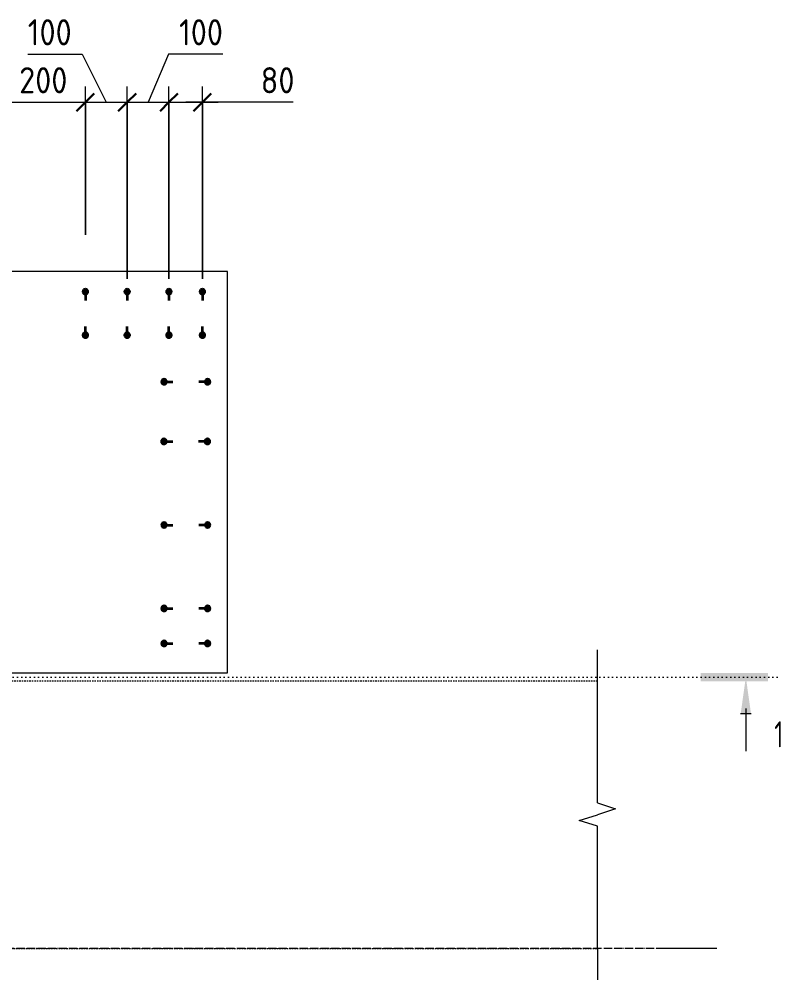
# Model space of a CAD drawing. Header units: millimetres. Extents: x 30199 to 68228, y -5153 to 33546.
# Drawn here: x 56201 to 58024, y 31070 to 33369 of the extents above; entities that cross this region are included whole.
import ezdxf

# ---------------------------------------------------------------- set-up
doc = ezdxf.new("R2010")
doc.units = ezdxf.units.MM
for name, pattern in [('01 Штриховая _4 мм_', [6, 3.5, -2.5]), ('02 Штрихпунктирная _20 мм_', [25, 20, -2.5, 0, -2.5]), ('04 Пунктир 10мм', [10, 0, -10])]:
    doc.linetypes.add(name, pattern=pattern)
for name, color, linetype, lineweight in [('AA_Dim', 7, 'Continuous', 9), ('AA_Dim-25', 7, 'Continuous', 9), ('AA_Oformlenie', 7, 'Continuous', 9), ('AA_Razrez', 7, 'Continuous', 9), ('AA_Vinoska', 7, 'Continuous', 9), ('AF_Stena_Опалубка', 253, 'Continuous', 20), ('KR_Armatura', 7, 'Continuous', 20), ('KR_Armatura_Tonkie', 7, 'Continuous', 20), ('KR_Fundament', 7, 'Continuous', 20), ('Оси', 7, 'Continuous', 9)]:
    doc.layers.add(name, color=color, linetype=linetype, lineweight=lineweight)
doc.styles.add('ISOCPEUR_1', font='isocpeur.TTF', dxfattribs={"width": 0.9, "height": 62.5})
doc.styles.add('ISOCPEUR_2', font='isocpeur.TTF', dxfattribs={"width": 0.7, "height": 62.5})
doc.dimstyles.new('00_Точн_3_знака__прозр_', dxfattribs={"dimscale": 304.8, "dimtxt": 62.672186, "dimasz": 0.139436, "dimexe": 0.123031, "dimexo": 0.082021, "dimgap": 0.008202, "dimtad": 1, "dimdec": 3, "dimrnd": 0.001, "dimdsep": 46, "dimtxsty": 'ISOCPEUR_1', "dimblk1": 'OBLIQUE', "dimblk2": 'OBLIQUE', "dimsah": 1, "dimcen": 0.09, "dimdle": 0.123031, "dimazin": 0, "dimtfac": 1, "dimtdec": 4, "dimtix": 1, "dimtmove": 0, "dimatfit": 3, "dimfxl": 1, "dimtvp": 1, "dimtolj": 1, "dimtzin": 0, "dimlwd": 18, "dimlwe": 18, "dimarcsym": 2})
doc.dimstyles.new('00_Точн_3_знака__прозр__1', dxfattribs={"dimscale": 304.8, "dimtxt": 62.672186, "dimasz": 0.139436, "dimexe": 0.123031, "dimexo": 0.082021, "dimgap": 0.008202, "dimtad": 1, "dimdec": 3, "dimrnd": 0.001, "dimdsep": 46, "dimtxsty": 'ISOCPEUR_1', "dimblk1": 'OBLIQUE', "dimblk2": 'OBLIQUE', "dimsah": 1, "dimcen": 0.09, "dimdle": 0.123031, "dimazin": 0, "dimtfac": 1, "dimtdec": 4, "dimtix": 1, "dimtmove": 1, "dimatfit": 3, "dimfxl": 1, "dimtvp": 1, "dimtolj": 1, "dimtzin": 0, "dimlwd": 18, "dimlwe": 18, "dimarcsym": 2})

# ---------------------------------------------------------------- blocks, each defined once
blk = doc.blocks.new('265_Выпуск П одной длины _НесАрм_РабПлоск_ - В1 _d12_ t250-4071037-Схема расположения арматурных выпусков вундаментной плиты  в_о 9-А1')
at = {"layer": 'KR_Armatura_Tonkie', "lineweight": 35}
for points in [[(-6, -6), (-4.4, -5.8), (-3, -5.2), (-1.8, -4.2), (-0.8, -3), (-0.2, -1.6), (0, 0), (-0.4, 1.9), (-0.8, 3), (-1.8, 4.2), (-3, 5.2), (-4.4, 5.8), (-6, 6), (-7.6, 5.8), (-9, 5.2), (-10.2, 4.2), (-11.2, 3), (-11.8, 1.6), (-12, 0), (-11.8, -1.6), (-11.2, -3), (-10.2, -4.2), (-9, -5.2), (-7.6, -5.8)], [(98, -6), (99.6, -5.8), (101, -5.2), (102.2, -4.2), (103.2, -3), (103.8, -1.6), (104, 0), (103.8, 1.6), (103.2, 3), (102.2, 4.2), (101, 5.2), (99.6, 5.8), (98, 6), (96.4, 5.8), (94.8, 5), (93.8, 4.2), (92.8, 3), (92.2, 1.6), (92, 0), (92.2, -1.6), (92.8, -3), (93.8, -4.2), (95, -5.2), (96.4, -5.8)]]:
    blk.add_hatch(color=256, dxfattribs=at).paths.add_polyline_path(points)
at = {"layer": 'KR_Armatura'}
for centre in [(-6, 0), (98, 0)]:
    blk.add_circle(centre, 6, dxfattribs=at)
at = {"layer": 'KR_Armatura_Tonkie', "lineweight": 35}
for p, q in [((0, 0), (15, 0)), ((92, 0), (77, 0))]:
    blk.add_line(p, q, dxfattribs=at)
for centre, start, end in [((-6, 0), 360, 180), ((-6, 0), 180, 360), ((98, 0), 360, 180), ((98, 0), 180, 360)]:
    blk.add_arc(centre, 6, start, end, dxfattribs=at)
blk = doc.blocks.new('265_Выпуск П одной длины _НесАрм_РабПлоск_ - В1 _d12_ t250-V6-Схема расположения арматурных выпусков вундаментной плиты  в_о 9-А1')
at = {"layer": 'KR_Armatura_Tonkie', "lineweight": 35}
for points in [[(-6, -6), (-4.4, -5.8), (-3, -5.2), (-1.8, -4.2), (-0.8, -3), (-0.1, -0.8), (0, 0), (-0.2, 1.6), (-1, 3.2), (-1.8, 4.2), (-3, 5.2), (-4.4, 5.8), (-6, 6), (-7.6, 5.8), (-9, 5.2), (-10.2, 4.2), (-11.2, 3), (-11.8, 1.6), (-12, 0), (-11.8, -1.6), (-11.2, -3), (-10.2, -4.2), (-9, -5.2), (-7.6, -5.8)], [(98, -6), (99.6, -5.8), (101, -5.2), (102.2, -4.2), (103.2, -3), (103.9, -0.8), (104, 0), (103.8, 1.6), (103.2, 3), (102.2, 4.2), (101, 5.2), (99.6, 5.8), (98, 6), (96.4, 5.8), (94.2, 4.5), (93.8, 4.2), (92.8, 3), (92.2, 1.6), (92.1, -0.8), (92.2, -1.6), (92.8, -3), (93.8, -4.2), (95, -5.2), (96.4, -5.8)]]:
    blk.add_hatch(color=256, dxfattribs=at).paths.add_polyline_path(points)
at = {"layer": 'KR_Armatura'}
for centre in [(-6, 0), (98, 0)]:
    blk.add_circle(centre, 6, dxfattribs=at)
at = {"layer": 'KR_Armatura_Tonkie', "lineweight": 35}
for p, q in [((0, 0), (15, 0)), ((92, 0), (77, 0))]:
    blk.add_line(p, q, dxfattribs=at)
for centre, start, end in [((-6, 0), 360, 180), ((-6, 0), 180, 360), ((98, 0), 360, 180), ((98, 0), 180, 360)]:
    blk.add_arc(centre, 6, start, end, dxfattribs=at)
blk = doc.blocks.new('265_Выпуск П одной длины _НесАрм_РабПлоск_ - В1 _d12_ t250-V3-Схема расположения арматурных выпусков вундаментной плиты  в_о 9-А1')
at = {"layer": 'KR_Armatura_Tonkie', "lineweight": 35}
for points in [[(-6, -6), (-4.4, -5.8), (-3, -5.2), (-1.8, -4.2), (-0.8, -3), (-0.2, -1.6), (-0.1, 0.7), (-0.4, 1.9), (-0.8, 3), (-1.8, 4.2), (-3, 5.2), (-4.4, 5.8), (-6, 6), (-7.6, 5.8), (-9, 5.2), (-10.2, 4.2), (-11.2, 3), (-11.8, 1.6), (-12, 0), (-11.8, -1.6), (-11.2, -3), (-10.2, -4.2), (-9, -5.2), (-7.6, -5.8)], [(98, -6), (99.6, -5.8), (101, -5.2), (102.2, -4.2), (103.2, -3), (103.8, -1.6), (103.9, 0.7), (103.8, 1.6), (103.2, 3), (102.2, 4.2), (101, 5.2), (99.6, 5.8), (98, 6), (96.4, 5.8), (95, 5.2), (93.8, 4.2), (92.8, 3), (92.1, 0.7), (92, 0), (92.2, -1.6), (92.8, -3), (93.8, -4.2), (95, -5.2), (96.4, -5.8)]]:
    blk.add_hatch(color=256, dxfattribs=at).paths.add_polyline_path(points)
at = {"layer": 'KR_Armatura'}
for centre in [(-6, 0), (98, 0)]:
    blk.add_circle(centre, 6, dxfattribs=at)
at = {"layer": 'KR_Armatura_Tonkie', "lineweight": 35}
for p, q in [((0, 0), (15, 0)), ((92, 0), (77, 0))]:
    blk.add_line(p, q, dxfattribs=at)
for centre, start, end in [((-6, 0), 360, 180), ((-6, 0), 180, 360), ((98, 0), 360, 180), ((98, 0), 180, 360)]:
    blk.add_arc(centre, 6, start, end, dxfattribs=at)
blk = doc.blocks.new('265_Выпуск П одной длины _НесАрм_РабПлоск_ - В1 _d12_ t250-V4-Схема расположения арматурных выпусков вундаментной плиты  в_о 9-А1')
at = {"layer": 'KR_Armatura_Tonkie', "lineweight": 35}
for points in [[(-12, 0), (-11.8, -1.6), (-11.2, -3), (-10.2, -4.2), (-9, -5.2), (-7.6, -5.8), (-6, -6), (-4.4, -5.8), (-3, -5.2), (-1.8, -4.2), (-0.8, -3), (-0.2, -1.6), (0, 0), (-0.2, 1.6), (-0.8, 3), (-1.9, 4.3), (-3, 5.2), (-4.4, 5.8), (-6, 6), (-7.6, 5.8), (-9, 5.2), (-10.2, 4.2), (-11.2, 3), (-11.8, 1.6)], [(92, 0), (92.2, -1.6), (92.8, -3), (93.8, -4.2), (95, -5.2), (97.4, -5.9), (98, -6), (99.6, -5.8), (101, -5.2), (102.2, -4.2), (103.2, -3), (103.8, -1.6), (104, 0), (103.8, 1.6), (103.2, 3), (102.2, 4.2), (101, 5.2), (99.6, 5.8), (97.4, 5.9), (96.4, 5.8), (95, 5.2), (93.8, 4.2), (92.8, 3), (92.2, 1.6)]]:
    blk.add_hatch(color=256, dxfattribs=at).paths.add_polyline_path(points)
at = {"layer": 'KR_Armatura'}
for centre in [(-6, 0), (98, 0)]:
    blk.add_circle(centre, 6, dxfattribs=at)
at = {"layer": 'KR_Armatura_Tonkie', "lineweight": 35}
for p, q in [((0, 0), (15, 0)), ((92, 0), (77, 0))]:
    blk.add_line(p, q, dxfattribs=at)
for centre, start, end in [((-6, 0), 360, 180), ((-6, 0), 180, 360), ((98, 0), 360, 180), ((98, 0), 180, 360)]:
    blk.add_arc(centre, 6, start, end, dxfattribs=at)
blk = doc.blocks.new('011_ЛинияОбрыва _ЭлУзла_Линия_ - Тип 1-4130001-Схема расположения арматурных выпусков вундаментной плиты  в_о 9-А1')
at = {"layer": 'AA_Oformlenie'}
for p, q in [((0, 0), (292.5, 0)), ((348.2, 0), (640, 0))]:
    blk.add_line(p, q, dxfattribs=at)
blk = doc.blocks.new('Разрез - Номер узла_ сзади-394133-Схема расположения арматурных выпусков вундаментной плиты  в_о 9-А1')
at = {"layer": 'AA_Razrez'}
for points in [[(7.329, 0.404), (7.329, -0.394), (0.873, -0.394), (0.873, 0.404)], [(3.497, -3.533), (2.503, -3.533), (3, 0)]]:
    blk.add_hatch(color=256, dxfattribs=at).paths.add_polyline_path(points)
for p, q in [((2.503, -3.533), (3.497, -3.533)), ((3, -3), (3, -7.096))]:
    blk.add_line(p, q, dxfattribs=at)
blk = doc.blocks.new('DIMBLOCK36-Схема расположения арматурных выпусков вундаментной плиты  в_о 9-А1')
at = {"layer": 'AA_Dim-25', "lineweight": 18}
for p, q in [((56159.5, 32748), (56159.5, 33207.9)), ((56359.5, 32853.3), (56359.5, 33207.9)), ((56159.5, 33170.4), (56359.5, 33170.4)), ((56159.5, 33170.4), (56159.5, 32748)), ((56359.5, 33170.4), (56359.5, 32853.3))]:
    blk.add_line(p, q, dxfattribs=at)
at = {"layer": 'AA_Dim-25', "lineweight": 30}
for p, q in [((56159.5, 33170.4), (56180.7, 33191.7)), ((56359.5, 33170.4), (56380.7, 33191.7)), ((56159.5, 33170.4), (56138.2, 33149.2)), ((56359.5, 33170.4), (56338.2, 33149.2))]:
    blk.add_line(p, q, dxfattribs=at)
at = {"layer": 'AA_Dim-25', "color": 0, "lineweight": 18, "insert": (56200.9, 33254.3), "char_height": 62.5, "width": 140.48, "attachment_point": 1, "line_spacing_factor": 1.135194, "style": 'ISOCPEUR_1'}
blk.add_mtext('200', dxfattribs=at)
blk = doc.blocks.new('_Oblique')
at = {"color": 0, "linetype": 'ByBlock', "lineweight": -2}
blk.add_line((-0.5, -0.5), (0.5, 0.5), dxfattribs=at)
blk = doc.blocks.new('DIMBLOCK37-Схема расположения арматурных выпусков вундаментной плиты  в_о 9-А1')
at = {"layer": 'AA_Dim-25', "lineweight": 18}
for p, q in [((56221.5, 33285.2), (56351.7, 33285.2)), ((56351.7, 33285.2), (56409.5, 33170.4)), ((56359.5, 32853.3), (56359.5, 33207.9)), ((56459.5, 32748), (56459.5, 33207.9)), ((56359.5, 33170.4), (56459.5, 33170.4)), ((56359.5, 33170.4), (56359.5, 32853.3)), ((56459.5, 33170.4), (56459.5, 32748))]:
    blk.add_line(p, q, dxfattribs=at)
at = {"layer": 'AA_Dim-25', "lineweight": 30}
for p, q in [((56359.5, 33170.4), (56380.7, 33191.7)), ((56459.5, 33170.4), (56480.7, 33191.7)), ((56359.5, 33170.4), (56338.2, 33149.2)), ((56459.5, 33170.4), (56438.2, 33149.2))]:
    blk.add_line(p, q, dxfattribs=at)
at = {"layer": 'AA_Dim-25', "color": 0, "lineweight": 18, "insert": (56221.5, 33369.1), "char_height": 62.5, "width": 126.29, "attachment_point": 1, "line_spacing_factor": 1.135194, "style": 'ISOCPEUR_1'}
blk.add_mtext('100', dxfattribs=at)
blk = doc.blocks.new('DIMBLOCK38-Схема расположения арматурных выпусков вундаментной плиты  в_о 9-А1')
at = {"layer": 'AA_Dim-25', "lineweight": 18}
for p, q in [((56558.5, 33285.2), (56509.5, 33170.4)), ((56688.7, 33285.2), (56558.5, 33285.2)), ((56459.5, 32748), (56459.5, 33207.9)), ((56559.5, 32748), (56559.5, 33207.9)), ((56459.5, 33170.4), (56559.5, 33170.4)), ((56459.5, 33170.4), (56459.5, 32748)), ((56559.5, 33170.4), (56559.5, 32748))]:
    blk.add_line(p, q, dxfattribs=at)
at = {"layer": 'AA_Dim-25', "lineweight": 30}
for p, q in [((56459.5, 33170.4), (56480.7, 33191.7)), ((56559.5, 33170.4), (56580.7, 33191.7)), ((56459.5, 33170.4), (56438.2, 33149.2)), ((56559.5, 33170.4), (56538.2, 33149.2))]:
    blk.add_line(p, q, dxfattribs=at)
at = {"layer": 'AA_Dim-25', "color": 0, "lineweight": 18, "insert": (56583.5, 33369.1), "char_height": 62.5, "width": 126.29, "attachment_point": 1, "line_spacing_factor": 1.135194, "style": 'ISOCPEUR_1'}
blk.add_mtext('100', dxfattribs=at)
blk = doc.blocks.new('DIMBLOCK39-Схема расположения арматурных выпусков вундаментной плиты  в_о 9-А1')
at = {"layer": 'AA_Dim-25', "lineweight": 18}
for p, q in [((56559.5, 32748), (56559.5, 33207.9)), ((56639.5, 32748), (56639.5, 33207.9)), ((56559.5, 33170.4), (56677, 33170.4)), ((56559.5, 33170.4), (56559.5, 32748)), ((56753.9, 33170.4), (56599.5, 33170.4)), ((56639.5, 33170.4), (56639.5, 32748)), ((56856.9, 33170.4), (56753.9, 33170.4))]:
    blk.add_line(p, q, dxfattribs=at)
at = {"layer": 'AA_Dim-25', "lineweight": 30}
for p, q in [((56559.5, 33170.4), (56580.7, 33191.7)), ((56639.5, 33170.4), (56660.7, 33191.7)), ((56559.5, 33170.4), (56538.2, 33149.2)), ((56639.5, 33170.4), (56618.2, 33149.2))]:
    blk.add_line(p, q, dxfattribs=at)
at = {"layer": 'AA_Dim-25', "color": 0, "lineweight": 18, "insert": (56778.9, 33254.3), "char_height": 62.5, "width": 93.654, "attachment_point": 1, "line_spacing_factor": 1.135194, "style": 'ISOCPEUR_1'}
blk.add_mtext('80', dxfattribs=at)

msp = doc.modelspace()

# ---------------------------------------------------------------- linework, layer by layer
at = {"layer": 'AA_Razrez', "linetype": '04 Пунктир 10мм'}
msp.add_line((58015.0545, 31794.5825), (54060.0687, 31794.5825), dxfattribs=at)
at = {"layer": 'AA_Vinoska'}
for p, q in [((57584.8032, 31785), (57584.8032, 31860)), ((57584.8032, 31493.1543), (57628.1283, 31479.0772)), ((57628.1283, 31479.0772), (57584.8032, 31465)), ((57541.5019, 31451.25), (57584.8032, 31465)), ((57584.8032, 31437.5), (57541.5019, 31451.25)), ((57584.8032, 31145), (57584.8032, 31070))]:
    msp.add_line(p, q, dxfattribs=at)
at = {"layer": 'AF_Stena_Опалубка', "linetype": '01 Штриховая _4 мм_'}
for p, q in [((57584.8032, 31785), (54429.5726, 31785)), ((54429.5726, 31145), (57584.8032, 31145))]:
    msp.add_line(p, q, dxfattribs=at)
at = {"layer": 'KR_Fundament'}
for p, q in [((56699.4549, 32765), (55139.4549, 32765)), ((56699.4549, 31805), (56699.4549, 32765)), ((55139.4549, 31805), (56699.4549, 31805))]:
    msp.add_line(p, q, dxfattribs=at)
at = {"layer": 'Оси', "linetype": '02 Штрихпунктирная _20 мм_'}
msp.add_line((57745.5314, 31145), (54241.1254, 31145), dxfattribs=at)
at = {"layer": 'Оси'}
msp.add_line((57870.5314, 31145), (57745.5314, 31145), dxfattribs=at)

# ---------------------------------------------------------------- block references
at = {"layer": 'AA_Oformlenie', "rotation": 90.0000000000001}
msp.add_blockref('011_ЛинияОбрыва _ЭлУзла_Линия_ - Тип 1-4130001-Схема расположения арматурных выпусков вундаментной плиты  в_о 9-А1', (57584.8032, 31145), dxfattribs=at)
at = {"layer": 'AA_Razrez', "extrusion": (0, 0, -1), "xscale": 24.99999999999999, "yscale": 24.99999999999999, "zscale": 24.99999999999999}
msp.add_blockref('Разрез - Номер узла_ сзади-394133-Схема расположения арматурных выпусков вундаментной плиты  в_о 9-А1', (-58015.0545, 31794.5825), dxfattribs=at)
at = {"layer": 'KR_Armatura_Tonkie', "lineweight": 35, "rotation": 89.99999999999991}
for name, p in [('265_Выпуск П одной длины _НесАрм_РабПлоск_ - В1 _d12_ t250-4071037-Схема расположения арматурных выпусков вундаментной плиты  в_о 9-А1', (56359.4549, 32619)), ('265_Выпуск П одной длины _НесАрм_РабПлоск_ - В1 _d12_ t250-4071037-Схема расположения арматурных выпусков вундаментной плиты  в_о 9-А1', (56459.4549, 32619)), ('265_Выпуск П одной длины _НесАрм_РабПлоск_ - В1 _d12_ t250-V4-Схема расположения арматурных выпусков вундаментной плиты  в_о 9-А1', (56559.4549, 32619)), ('265_Выпуск П одной длины _НесАрм_РабПлоск_ - В1 _d12_ t250-4071037-Схема расположения арматурных выпусков вундаментной плиты  в_о 9-А1', (56639.4549, 32619))]:
    msp.add_blockref(name, p, dxfattribs=at)
at = {"layer": 'KR_Armatura_Tonkie', "lineweight": 35}
for name, p in [('265_Выпуск П одной длины _НесАрм_РабПлоск_ - В1 _d12_ t250-4071037-Схема расположения арматурных выпусков вундаментной плиты  в_о 9-А1', (56553.8506, 32501.5)), ('265_Выпуск П одной длины _НесАрм_РабПлоск_ - В1 _d12_ t250-V6-Схема расположения арматурных выпусков вундаментной плиты  в_о 9-А1', (56553.4549, 32358.5)), ('265_Выпуск П одной длины _НесАрм_РабПлоск_ - В1 _d12_ t250-V3-Схема расположения арматурных выпусков вундаментной плиты  в_о 9-А1', (56553.8506, 32158.5)), ('265_Выпуск П одной длины _НесАрм_РабПлоск_ - В1 _d12_ t250-4071037-Схема расположения арматурных выпусков вундаментной плиты  в_о 9-А1', (56553.8506, 31959)), ('265_Выпуск П одной длины _НесАрм_РабПлоск_ - В1 _d12_ t250-4071037-Схема расположения арматурных выпусков вундаментной плиты  в_о 9-А1', (56553.8506, 31875))]:
    msp.add_blockref(name, p, dxfattribs=at)

# ---------------------------------------------------------------- texts
at = {"layer": 'AA_Razrez', "insert": (58008.0401, 31688.784), "char_height": 62.5, "width": 26.656109, "attachment_point": 1, "style": 'ISOCPEUR_2'}
msp.add_mtext('\\fISOCPEUR|b0|i0|c204|p34|;\\W.7;1', dxfattribs=at)

# ---------------------------------------------------------------- dimensions: what is measured, and where the dimension line sits
at = {"layer": 'AA_Dim', "lineweight": 18}
for base, p1, p2, override, picture, middle in [((56459.4549, 33170.401), (56359.4549, 32828.2882), (56459.4549, 32723), {"dimpost": '<>', "dimfxl": 145.208829}, 'DIMBLOCK37-Схема расположения арматурных выпусков вундаментной плиты  в_о 9-А1', (56284.6369, 33327.4806)), ((56559.4549, 33170.401), (56459.4549, 32723), (56559.4549, 32723), {"dimpost": '<>', "dimfxl": 100}, 'DIMBLOCK38-Схема расположения арматурных выпусков вундаментной плиты  в_о 9-А1', (56646.6488, 33327.4806)), ((56639.4549, 33170.401), (56559.4549, 32723), (56639.4549, 32723), {"dimpost": '<>', "dimfxl": 80}, 'DIMBLOCK39-Схема расположения арматурных выпусков вундаментной плиты  в_о 9-А1', (56825.6966, 33212.6542))]:
    dim = msp.add_linear_dim(base=base, p1=p1, p2=p2, dimstyle='00_Точн_3_знака__прозр__1', override=override, dxfattribs=at)
    dim.commit()
    dim.dimension.update_dxf_attribs({"geometry": picture, "text_midpoint": middle, "dimtype": 160})
dim = msp.add_linear_dim(base=(56359.4549, 33170.401), p1=(56159.4549, 32723), p2=(56359.4549, 32828.2882), dimstyle='00_Точн_3_знака__прозр_', override={"dimpost": '<>', "dimfxl": 226.021247}, dxfattribs=at)
dim.commit()
dim.dimension.update_dxf_attribs({"geometry": 'DIMBLOCK36-Схема расположения арматурных выпусков вундаментной плиты  в_о 9-А1', "text_midpoint": (56259.4549, 33204.151)})

doc.saveas('drawing.dxf')
